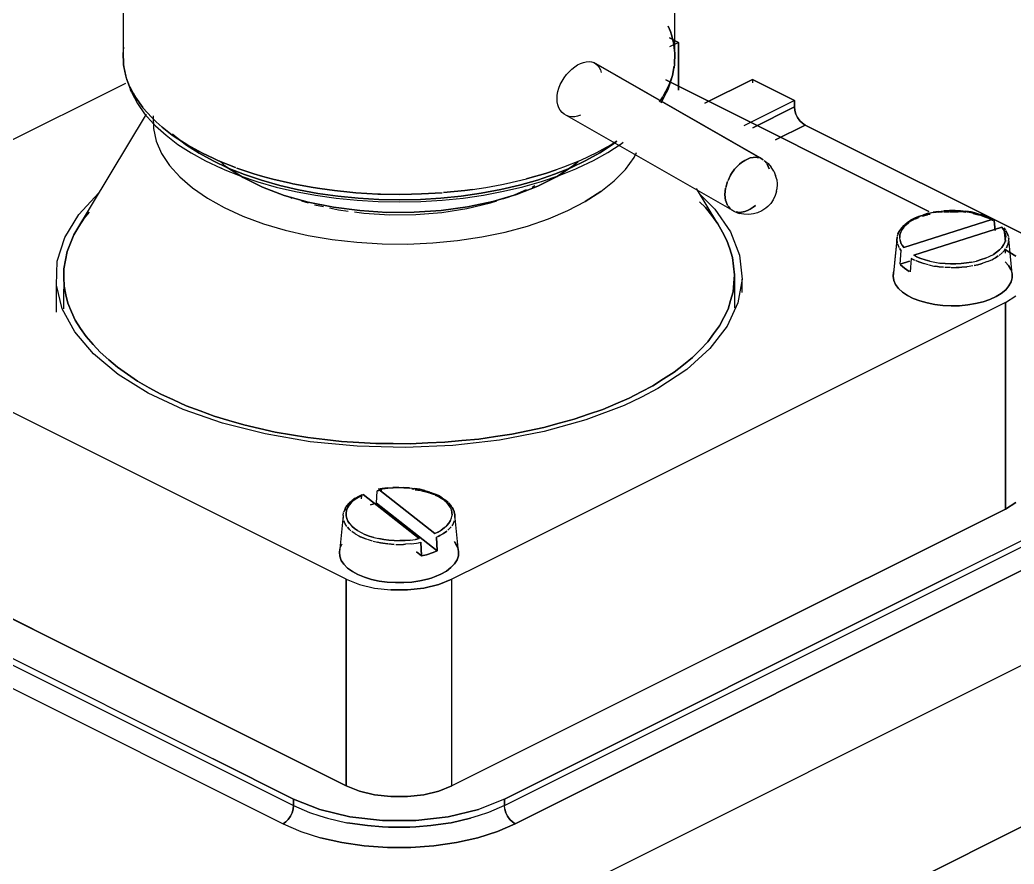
# Model space of a CAD drawing. Header units: millimetres. Extents: x 8 to 862, y 8 to 289.
# Drawn here: x 340.82 to 385.26, y 202.55 to 240.29 of the extents above; entities that cross this region are included whole.
import ezdxf

# ---------------------------------------------------------------- set-up
doc = ezdxf.new("R2010")
doc.units = ezdxf.units.MM
doc.layers.add('OUTLINE', color=7, linetype='Continuous')

msp = doc.modelspace()

# ---------------------------------------------------------------- linework, layer by layer
at = {"layer": 'OUTLINE'}
for p, q in [((345.44, 246.599), (345.438, 238.761)), ((370.099, 238.788), (370.101, 246.626)), ((369.902, 239.763), (369.794, 240.003)), ((369.794, 240.003), (369.902, 239.763)), ((369.942, 239.615), (369.902, 239.763)), ((369.902, 239.763), (369.942, 239.615)), ((370.04, 239.277), (369.942, 239.615)), ((369.942, 239.615), (370.04, 239.277)), ((369.858, 239.483), (370.261, 239.281)), ((370.261, 239.281), (369.858, 239.483)), ((370.261, 239.281), (369.863, 239.082)), ((370.082, 238.928), (370.04, 239.277)), ((370.04, 239.277), (370.082, 238.928)), ((370.261, 237.146), (370.261, 239.281)), ((370.261, 239.281), (370.261, 237.146)), ((345.438, 238.761), (345.474, 239.066)), ((345.455, 238.376), (345.438, 238.761)), ((345.438, 238.761), (345.455, 238.376)), ((370.099, 238.788), (370.082, 238.928)), ((370.082, 238.928), (370.099, 238.788)), ((370.082, 238.299), (370.099, 238.788)), ((370.099, 238.788), (370.082, 238.299)), ((345.46, 238.272), (345.455, 238.376)), ((345.455, 238.376), (345.46, 238.272)), ((345.56, 237.782), (345.46, 238.272)), ((345.46, 238.272), (345.482, 238.121)), ((365.621, 238.187), (365.752, 238.272)), ((365.752, 238.272), (365.884, 238.337)), ((365.884, 238.337), (366.014, 238.386)), ((366.014, 238.386), (366.14, 238.413)), ((366.14, 238.413), (366.26, 238.422)), ((366.26, 238.422), (366.373, 238.41)), ((366.373, 238.41), (366.478, 238.376)), ((366.478, 238.376), (366.571, 238.324)), ((373.91, 234.115), (366.478, 238.376)), ((374.046, 234.036), (366.478, 238.376)), ((366.571, 238.324), (366.65, 238.251)), ((374.046, 234.036), (366.571, 238.324)), ((366.65, 238.251), (366.718, 238.16)), ((369.988, 237.809), (370.071, 238.236)), ((370.071, 238.236), (369.988, 237.809)), ((370.082, 238.299), (370.061, 238.148)), ((345.482, 238.121), (345.582, 237.635)), ((345.593, 237.688), (345.56, 237.782)), ((365.15, 237.703), (365.255, 237.843)), ((365.255, 237.843), (365.369, 237.971)), ((365.369, 237.971), (365.492, 238.086)), ((365.492, 238.086), (365.621, 238.187)), ((366.718, 238.16), (366.77, 238.054)), ((366.77, 238.054), (366.809, 237.931)), ((369.895, 237.551), (369.988, 237.809)), ((369.988, 237.809), (369.895, 237.551)), ((369.964, 237.662), (370.061, 238.148)), ((333.935, 231.652), (345.563, 237.465)), ((345.582, 237.635), (345.759, 237.155)), ((345.737, 237.301), (345.593, 237.688)), ((364.915, 237.242), (364.978, 237.401)), ((364.978, 237.401), (365.057, 237.554)), ((365.057, 237.554), (365.15, 237.703)), ((369.58, 236.878), (369.816, 237.327)), ((369.816, 237.327), (369.58, 236.878)), ((381.456, 231.726), (369.691, 237.608)), ((369.691, 237.608), (381.456, 231.726)), ((369.792, 237.18), (369.964, 237.662)), ((369.816, 237.327), (369.895, 237.551)), ((369.895, 237.551), (369.816, 237.327)), ((371.432, 236.566), (373.562, 237.63)), ((373.562, 237.63), (371.432, 236.566)), ((375.447, 236.687), (373.562, 237.63)), ((373.562, 237.63), (373.562, 237.479)), ((373.562, 237.63), (375.447, 236.687)), ((345.737, 237.301), (345.89, 237.013)), ((345.89, 237.013), (345.737, 237.301)), ((345.823, 237.021), (345.759, 237.155)), ((345.823, 237.021), (346.074, 236.552)), ((345.89, 237.013), (345.988, 236.827)), ((345.988, 236.827), (345.89, 237.013)), ((364.833, 236.771), (364.841, 236.927)), ((364.841, 236.927), (364.87, 237.084)), ((364.87, 237.084), (364.915, 237.242)), ((369.482, 236.577), (369.728, 237.048)), ((369.728, 237.048), (369.792, 237.18)), ((345.988, 236.827), (346.316, 236.365)), ((346.316, 236.365), (345.988, 236.827)), ((346.074, 236.552), (346.398, 236.093)), ((364.841, 236.625), (364.833, 236.771)), ((364.87, 236.486), (364.841, 236.625)), ((364.915, 236.36), (364.87, 236.486)), ((369.406, 236.621), (369.566, 236.852)), ((369.566, 236.852), (369.406, 236.621)), ((375.447, 236.687), (373.186, 235.556)), ((375.447, 236.687), (375.447, 236.399)), ((375.447, 236.399), (375.447, 236.687)), ((343.233, 230.686), (346.476, 236.071)), ((346.322, 236.356), (346.716, 235.918)), ((346.716, 235.918), (346.322, 236.356)), ((346.398, 236.093), (346.797, 235.648)), ((346.78, 236.002), (346.79, 235.437)), ((364.978, 236.247), (364.915, 236.36)), ((365.057, 236.149), (364.978, 236.247)), ((365.15, 236.069), (365.057, 236.149)), ((365.255, 236.01), (365.15, 236.069)), ((365.369, 235.972), (365.255, 236.01)), ((372.769, 231.716), (365.255, 236.01)), ((365.492, 235.953), (365.369, 235.972)), ((365.751, 235.982), (365.621, 235.956)), ((365.884, 236.029), (365.751, 235.982)), ((375.447, 236.399), (373.584, 235.467)), ((373.584, 235.467), (375.447, 236.399)), ((375.447, 236.399), (375.464, 236.242)), ((375.464, 236.242), (375.447, 236.399)), ((375.464, 236.242), (375.511, 236.08)), ((375.511, 236.08), (375.464, 236.242)), ((375.511, 236.08), (375.585, 235.923)), ((375.585, 235.923), (375.511, 236.08)), ((346.716, 235.918), (346.916, 235.732)), ((346.916, 235.732), (346.716, 235.918)), ((346.891, 235.551), (346.797, 235.648)), ((346.891, 235.551), (347.354, 235.128)), ((346.916, 235.732), (347.185, 235.487)), ((347.185, 235.487), (346.916, 235.732)), ((365.621, 235.956), (365.492, 235.953)), ((375.92, 235.587), (374.588, 234.92)), ((374.588, 234.92), (375.92, 235.587)), ((375.585, 235.923), (375.683, 235.781)), ((375.683, 235.781), (375.585, 235.923)), ((375.683, 235.781), (375.796, 235.666)), ((375.796, 235.666), (375.683, 235.781)), ((375.796, 235.666), (375.92, 235.587)), ((375.92, 235.587), (375.796, 235.666)), ((375.92, 235.587), (391.067, 228.013)), ((391.067, 228.013), (375.92, 235.587)), ((346.79, 235.437), (346.915, 234.873)), ((347.185, 235.487), (347.635, 235.141)), ((347.635, 235.141), (347.185, 235.487)), ((347.354, 235.128), (347.882, 234.725)), ((347.635, 235.141), (347.721, 235.076)), ((347.721, 235.076), (347.635, 235.141)), ((347.757, 235.081), (347.647, 235.182)), ((347.647, 235.182), (347.757, 235.081)), ((348.265, 234.692), (347.757, 235.081)), ((347.757, 235.081), (348.265, 234.692)), ((346.915, 234.873), (347.156, 234.32)), ((347.721, 235.076), (348.322, 234.687)), ((348.322, 234.687), (347.721, 235.076)), ((347.882, 234.725), (348.471, 234.343)), ((348.832, 234.325), (348.265, 234.692)), ((348.265, 234.692), (348.832, 234.325)), ((348.322, 234.687), (348.488, 234.598)), ((348.488, 234.598), (348.322, 234.687)), ((367.305, 234.713), (366.74, 234.345)), ((366.74, 234.345), (367.305, 234.713)), ((366.866, 234.495), (367.253, 234.709)), ((367.253, 234.709), (366.866, 234.495)), ((367.102, 234.363), (367.69, 234.746)), ((367.253, 234.709), (367.497, 234.87)), ((367.497, 234.87), (367.253, 234.709)), ((367.506, 234.868), (367.305, 234.713)), ((367.305, 234.713), (367.506, 234.868)), ((367.69, 234.746), (367.794, 234.827)), ((347.156, 234.32), (347.51, 233.783)), ((348.471, 234.343), (349.12, 233.985)), ((348.488, 234.598), (348.982, 234.326)), ((348.982, 234.326), (348.488, 234.598)), ((349.456, 233.982), (348.832, 234.325)), ((348.832, 234.325), (349.456, 233.982)), ((348.982, 234.326), (349.454, 234.104)), ((349.454, 234.104), (348.982, 234.326)), ((366.596, 234.345), (365.884, 234.007)), ((366.74, 234.345), (366.119, 234.001)), ((366.119, 234.001), (366.74, 234.345)), ((366.456, 234.004), (367.102, 234.363)), ((366.866, 234.495), (366.596, 234.345)), ((368.277, 234.137), (368.388, 234.357)), ((347.51, 233.783), (347.971, 233.265)), ((349.12, 233.985), (349.824, 233.656)), ((349.454, 234.104), (349.697, 233.99)), ((349.697, 233.99), (349.454, 234.104)), ((350.133, 233.665), (349.456, 233.982)), ((349.456, 233.982), (350.133, 233.665)), ((349.697, 233.99), (350.464, 233.683)), ((350.464, 233.683), (349.697, 233.99)), ((350.047, 233.722), (349.738, 233.985)), ((349.738, 233.985), (350.047, 233.722)), ((365.568, 233.778), (364.831, 233.292)), ((364.831, 233.292), (365.568, 233.778)), ((365.884, 234.007), (365.12, 233.7)), ((366.119, 234.001), (365.445, 233.682)), ((365.445, 233.682), (366.119, 234.001)), ((365.769, 233.955), (365.568, 233.778)), ((365.568, 233.778), (365.769, 233.955)), ((365.756, 233.673), (366.456, 234.004)), ((367.885, 233.606), (368.277, 234.137)), ((372.84, 233.692), (372.983, 233.84)), ((372.983, 233.84), (372.84, 233.692)), ((372.983, 233.84), (373.081, 233.909)), ((373.081, 233.909), (372.983, 233.84)), ((373.081, 233.909), (373.218, 234.009)), ((373.218, 234.009), (373.081, 233.909)), ((373.218, 234.009), (373.339, 234.061)), ((373.339, 234.061), (373.218, 234.009)), ((373.339, 234.061), (373.461, 234.115)), ((373.461, 234.115), (373.339, 234.061)), ((373.461, 234.115), (373.598, 234.136)), ((373.598, 234.136), (373.461, 234.115)), ((373.598, 234.136), (373.695, 234.151)), ((373.695, 234.151), (373.598, 234.136)), ((373.695, 234.151), (373.839, 234.127)), ((373.839, 234.127), (373.695, 234.151)), ((373.91, 234.115), (374.046, 234.036)), ((374.046, 234.036), (373.91, 234.115)), ((374.092, 234.009), (374.207, 233.869)), ((374.207, 233.869), (374.092, 234.009)), ((374.092, 234.009), (374.267, 233.871)), ((374.229, 233.84), (374.308, 233.636)), ((374.308, 233.636), (374.229, 233.84)), ((374.267, 233.871), (374.402, 233.705)), ((349.915, 233.616), (349.824, 233.656)), ((349.915, 233.616), (350.661, 233.319)), ((350.798, 233.24), (350.047, 233.722)), ((350.047, 233.722), (350.798, 233.24)), ((350.858, 233.375), (350.133, 233.665)), ((350.133, 233.665), (350.858, 233.375)), ((350.521, 233.665), (351.275, 233.41)), ((351.275, 233.41), (350.521, 233.665)), ((350.661, 233.319), (351.451, 233.051)), ((351.626, 233.116), (350.858, 233.375)), ((350.858, 233.375), (351.626, 233.116)), ((351.275, 233.41), (351.687, 233.294)), ((351.687, 233.294), (351.275, 233.41)), ((363.611, 233.224), (364.31, 233.423)), ((364.31, 233.423), (363.611, 233.224)), ((364.723, 233.39), (363.957, 233.13)), ((363.957, 233.13), (364.723, 233.39)), ((364.134, 233.066), (364.922, 233.334)), ((364.31, 233.423), (364.787, 233.587)), ((364.787, 233.587), (364.31, 233.423)), ((365.445, 233.682), (364.723, 233.39)), ((364.723, 233.39), (365.445, 233.682)), ((365.12, 233.7), (364.787, 233.587)), ((364.922, 233.334), (365.665, 233.633)), ((365.665, 233.633), (365.756, 233.673)), ((367.388, 233.096), (367.885, 233.606)), ((372.474, 233.111), (372.588, 233.353)), ((372.588, 233.353), (372.474, 233.111)), ((372.588, 233.353), (372.634, 233.418)), ((372.634, 233.418), (372.588, 233.353)), ((372.634, 233.418), (372.769, 233.618)), ((372.769, 233.618), (372.634, 233.418)), ((372.769, 233.618), (372.84, 233.692)), ((372.84, 233.692), (372.769, 233.618)), ((374.521, 233.531), (374.402, 233.705)), ((374.521, 233.531), (374.598, 233.331)), ((374.649, 233.152), (374.598, 233.331)), ((347.971, 233.265), (348.538, 232.775)), ((351.667, 232.813), (350.798, 233.24)), ((350.798, 233.24), (351.667, 232.813)), ((351.451, 233.051), (352.281, 232.816)), ((352.435, 232.887), (351.626, 233.116)), ((351.626, 233.116), (352.435, 232.887)), ((351.687, 233.294), (352.129, 233.169)), ((352.129, 233.169), (351.687, 233.294)), ((352.129, 233.169), (352.924, 232.983)), ((352.924, 232.983), (352.129, 233.169)), ((353.275, 232.691), (352.435, 232.887)), ((352.435, 232.887), (353.275, 232.691)), ((352.924, 232.983), (353.018, 232.961)), ((353.018, 232.961), (352.924, 232.983)), ((353.018, 232.961), (353.938, 232.791)), ((353.938, 232.791), (353.018, 232.961)), ((361.653, 232.799), (362.359, 232.932)), ((363.15, 232.899), (362.312, 232.701)), ((362.312, 232.701), (363.15, 232.899)), ((362.359, 232.932), (362.571, 232.971)), ((362.571, 232.971), (363.459, 233.18)), ((363.957, 233.13), (363.15, 232.899)), ((363.15, 232.899), (363.957, 233.13)), ((363.305, 232.828), (364.134, 233.066)), ((363.459, 233.18), (363.611, 233.224)), ((363.611, 233.224), (363.459, 233.18)), ((363.714, 232.811), (363.84, 232.885)), ((364.831, 233.292), (363.974, 232.856)), ((363.974, 232.856), (364.831, 233.292)), ((366.788, 232.617), (367.388, 233.096)), ((372.372, 232.791), (372.45, 233.064)), ((372.45, 233.064), (372.372, 232.791)), ((374.649, 233.152), (374.672, 232.946)), ((374.672, 232.946), (374.649, 232.72)), ((343.455, 231.584), (344.358, 232.554)), ((348.538, 232.775), (349.201, 232.316)), ((352.64, 232.443), (351.667, 232.813)), ((351.667, 232.813), (352.64, 232.443)), ((352.281, 232.816), (353.147, 232.615)), ((353.704, 232.143), (352.64, 232.443)), ((352.64, 232.443), (353.704, 232.143)), ((353.147, 232.615), (354.041, 232.45)), ((354.144, 232.531), (353.275, 232.691)), ((353.275, 232.691), (354.144, 232.531)), ((353.938, 232.791), (354.223, 232.75)), ((354.223, 232.75), (353.938, 232.791)), ((354.041, 232.45), (354.959, 232.318)), ((355.037, 232.404), (354.144, 232.531)), ((354.144, 232.531), (355.037, 232.404)), ((354.223, 232.75), (354.881, 232.657)), ((354.881, 232.657), (354.223, 232.75)), ((354.881, 232.657), (355.568, 232.588)), ((355.568, 232.588), (354.881, 232.657)), ((355.568, 232.588), (355.843, 232.561)), ((355.843, 232.561), (355.568, 232.588)), ((355.843, 232.561), (356.817, 232.504)), ((356.817, 232.504), (355.843, 232.561)), ((356.817, 232.504), (356.94, 232.502)), ((356.94, 232.502), (356.817, 232.504)), ((356.94, 232.502), (357.797, 232.485)), ((357.797, 232.485), (356.94, 232.502)), ((357.797, 232.485), (358.322, 232.497)), ((358.322, 232.497), (357.797, 232.485)), ((358.322, 232.497), (358.776, 232.505)), ((358.776, 232.505), (358.322, 232.497)), ((358.776, 232.505), (359.698, 232.563)), ((359.698, 232.563), (358.776, 232.505)), ((359.75, 232.566), (360.712, 232.664)), ((360.712, 232.664), (359.75, 232.566)), ((361.444, 232.538), (360.551, 232.409)), ((360.551, 232.409), (361.444, 232.538)), ((360.631, 232.325), (361.549, 232.457)), ((360.712, 232.664), (361.048, 232.711)), ((361.048, 232.711), (360.712, 232.664)), ((361.048, 232.711), (361.653, 232.799)), ((362.312, 232.701), (361.444, 232.538)), ((361.444, 232.538), (362.312, 232.701)), ((361.549, 232.457), (362.441, 232.625)), ((363.012, 232.482), (361.959, 232.173)), ((361.959, 232.173), (363.012, 232.482)), ((362.441, 232.625), (363.305, 232.828)), ((362.96, 232.48), (363.462, 232.701)), ((363.974, 232.856), (363.012, 232.482)), ((363.012, 232.482), (363.974, 232.856)), ((366.788, 232.617), (366.093, 232.17)), ((366.093, 232.17), (366.788, 232.617)), ((372.021, 231.177), (371.071, 232.754)), ((371.237, 232.468), (371.885, 231.832)), ((372.335, 232.477), (372.364, 232.765)), ((372.364, 232.765), (372.335, 232.477)), ((372.364, 232.214), (372.335, 232.477)), ((372.335, 232.477), (372.364, 232.214)), ((374.58, 232.431), (374.494, 232.251)), ((374.634, 232.617), (374.58, 232.431)), ((374.634, 232.617), (374.649, 232.72)), ((349.201, 232.316), (349.956, 231.895)), ((352.853, 232.377), (352.983, 232.325)), ((353.413, 232.197), (353.7, 232.112)), ((354.834, 231.913), (353.704, 232.143)), ((353.704, 232.143), (354.834, 231.913)), ((353.987, 232.026), (354.39, 231.94)), ((354.959, 232.318), (355.896, 232.225)), ((355.948, 232.313), (355.037, 232.404)), ((355.037, 232.404), (355.948, 232.313)), ((355.896, 232.225), (356.842, 232.17)), ((356.868, 232.259), (355.948, 232.313)), ((355.948, 232.313), (356.868, 232.259)), ((356.842, 232.17), (357.796, 232.153)), ((357.796, 232.242), (356.868, 232.259)), ((356.868, 232.259), (357.796, 232.242)), ((358.722, 232.261), (357.796, 232.242)), ((357.796, 232.242), (358.722, 232.261)), ((357.796, 232.153), (358.749, 232.171)), ((359.644, 232.316), (358.722, 232.261)), ((358.722, 232.261), (359.644, 232.316)), ((358.749, 232.171), (359.696, 232.23)), ((360.551, 232.409), (359.644, 232.316)), ((359.644, 232.316), (360.551, 232.409)), ((359.696, 232.23), (360.631, 232.325)), ((360.796, 231.857), (361.854, 232.106)), ((361.959, 232.173), (360.833, 231.935)), ((360.833, 231.935), (361.959, 232.173)), ((361.854, 232.106), (362.134, 232.198)), ((362.413, 232.289), (362.693, 232.381)), ((365.309, 231.76), (366.093, 232.17)), ((371.201, 232.156), (371.465, 231.898)), ((371.465, 231.898), (371.201, 232.156)), ((372.45, 231.991), (372.372, 232.195)), ((372.372, 232.195), (372.45, 231.991)), ((373.695, 231.991), (373.598, 231.922)), ((373.598, 231.922), (373.695, 231.991)), ((374.381, 232.085), (374.247, 231.947)), ((374.494, 232.251), (374.381, 232.085)), ((342.829, 230.561), (343.455, 231.584)), ((343.69, 231.424), (343.918, 231.69)), ((343.918, 231.69), (343.69, 231.424)), ((349.956, 231.895), (350.794, 231.513)), ((354.66, 231.884), (355.064, 231.798)), ((356.015, 231.76), (354.834, 231.913)), ((354.834, 231.913), (356.015, 231.76)), ((355.064, 231.798), (355.489, 231.743)), ((355.771, 231.706), (356.194, 231.65)), ((357.227, 231.684), (356.015, 231.76)), ((356.015, 231.76), (357.227, 231.684)), ((356.194, 231.65), (357.355, 231.581)), ((358.447, 231.689), (357.227, 231.684)), ((357.227, 231.684), (358.447, 231.689)), ((357.355, 231.581), (358.525, 231.593)), ((359.657, 231.773), (358.447, 231.689)), ((358.447, 231.689), (359.657, 231.773)), ((358.525, 231.593), (359.679, 231.685)), ((360.833, 231.935), (359.657, 231.773)), ((359.657, 231.773), (360.833, 231.935)), ((359.679, 231.685), (360.796, 231.857)), ((364.445, 231.393), (365.309, 231.76)), ((371.465, 231.898), (371.743, 231.537)), ((371.743, 231.537), (371.465, 231.898)), ((371.743, 231.537), (372.021, 231.177)), ((372.021, 231.177), (371.743, 231.537)), ((371.885, 231.832), (372.58, 230.821)), ((372.588, 231.822), (372.474, 231.962)), ((372.474, 231.962), (372.588, 231.822)), ((372.769, 231.716), (372.634, 231.795)), ((372.634, 231.795), (372.769, 231.716)), ((372.769, 231.716), (372.978, 231.635)), ((372.983, 231.68), (372.84, 231.704)), ((372.84, 231.704), (372.983, 231.68)), ((373.187, 231.599), (372.978, 231.635)), ((373.081, 231.695), (372.983, 231.68)), ((372.983, 231.68), (373.081, 231.695)), ((373.218, 231.716), (373.081, 231.695)), ((373.081, 231.695), (373.218, 231.716)), ((373.4, 231.584), (373.187, 231.599)), ((373.339, 231.77), (373.218, 231.716)), ((373.218, 231.716), (373.339, 231.77)), ((373.461, 231.822), (373.339, 231.77)), ((373.339, 231.77), (373.461, 231.822)), ((373.611, 231.618), (373.4, 231.584)), ((373.598, 231.922), (373.461, 231.822)), ((373.461, 231.822), (373.598, 231.922)), ((373.792, 231.665), (373.611, 231.618)), ((373.981, 231.748), (373.792, 231.665)), ((374.165, 231.879), (373.981, 231.748)), ((374.247, 231.947), (374.165, 231.879)), ((381.009, 231.51), (381.21, 231.581)), ((381.245, 231.569), (381.048, 231.498)), ((381.173, 231.518), (381.394, 231.581)), ((381.394, 231.581), (381.173, 231.518)), ((381.424, 231.641), (381.21, 231.581)), ((381.453, 231.628), (381.245, 231.569)), ((381.245, 231.569), (381.453, 231.628)), ((381.514, 231.608), (381.401, 231.582)), ((381.401, 231.582), (381.514, 231.608)), ((381.424, 231.641), (381.65, 231.692)), ((381.674, 231.675), (381.453, 231.628)), ((381.885, 231.729), (381.65, 231.692)), ((381.902, 231.712), (381.674, 231.675)), ((381.674, 231.675), (381.902, 231.712)), ((382.062, 231.692), (381.868, 231.672)), ((381.885, 231.729), (382.126, 231.756)), ((382.136, 231.738), (381.902, 231.712)), ((382.116, 231.699), (382.367, 231.712)), ((382.367, 231.712), (382.116, 231.699)), ((382.371, 231.77), (382.126, 231.756)), ((382.376, 231.751), (382.136, 231.738)), ((382.136, 231.738), (382.376, 231.751)), ((382.619, 231.771), (382.371, 231.77)), ((382.616, 231.753), (382.376, 231.751)), ((382.376, 231.751), (382.616, 231.753)), ((382.621, 231.714), (382.408, 231.712)), ((382.408, 231.712), (382.621, 231.714)), ((382.855, 231.743), (382.616, 231.753)), ((382.619, 231.771), (382.864, 231.76)), ((382.757, 231.707), (382.621, 231.714)), ((382.621, 231.714), (382.757, 231.707)), ((382.874, 231.702), (382.757, 231.707)), ((383.091, 231.719), (382.855, 231.743)), ((382.864, 231.76), (383.107, 231.736)), ((383.102, 231.68), (382.874, 231.702)), ((383.321, 231.684), (383.091, 231.719)), ((383.091, 231.719), (383.321, 231.684)), ((383.343, 231.701), (383.107, 231.736)), ((383.542, 231.638), (383.321, 231.684)), ((383.321, 231.684), (383.542, 231.638)), ((383.569, 231.652), (383.343, 231.701)), ((383.599, 231.593), (383.434, 231.626)), ((383.434, 231.626), (383.599, 231.593)), ((383.753, 231.581), (383.542, 231.638)), ((383.569, 231.652), (383.787, 231.594)), ((383.748, 231.552), (383.599, 231.593)), ((383.599, 231.593), (383.748, 231.552)), ((383.822, 231.532), (383.748, 231.552)), ((383.952, 231.513), (383.753, 231.581)), ((383.753, 231.581), (383.952, 231.513)), ((383.991, 231.523), (383.787, 231.594)), ((383.822, 231.532), (384.033, 231.459)), ((384.033, 231.459), (383.822, 231.532)), ((343.462, 231.056), (343.69, 231.424)), ((343.69, 231.424), (343.462, 231.056)), ((350.794, 231.513), (351.706, 231.177)), ((351.706, 231.177), (352.681, 230.889)), ((363.511, 231.074), (364.445, 231.393)), ((372.021, 231.177), (372.224, 230.804)), ((372.224, 230.804), (372.021, 231.177)), ((380.336, 231.107), (380.228, 230.993)), ((380.386, 231.117), (380.317, 231.059)), ((380.317, 231.059), (380.386, 231.117)), ((380.327, 230.118), (384.261, 231.371)), ((384.261, 231.371), (380.327, 230.118)), ((380.331, 231.024), (380.434, 231.134)), ((380.356, 231.123), (380.484, 231.23)), ((380.434, 231.134), (380.558, 231.235)), ((380.558, 231.235), (380.434, 231.134)), ((380.587, 231.258), (380.449, 231.167)), ((380.484, 231.23), (380.636, 231.329)), ((380.704, 231.331), (380.558, 231.235)), ((380.602, 231.269), (380.776, 231.361)), ((380.805, 231.42), (380.636, 231.329)), ((380.867, 231.419), (380.704, 231.331)), ((380.704, 231.331), (380.867, 231.419)), ((380.992, 231.503), (380.805, 231.42)), ((380.967, 231.446), (380.828, 231.385)), ((380.828, 231.385), (380.967, 231.446)), ((381.048, 231.498), (380.867, 231.419)), ((380.867, 231.419), (381.048, 231.498)), ((384.136, 231.436), (383.952, 231.513)), ((384.006, 231.518), (384.197, 231.437)), ((384.227, 231.378), (384.04, 231.456)), ((384.04, 231.456), (384.227, 231.378)), ((384.261, 231.371), (384.136, 231.436)), ((384.136, 231.436), (384.261, 231.371)), ((384.332, 231.37), (384.197, 231.437)), ((384.301, 231.341), (384.227, 231.378)), ((384.227, 231.378), (384.301, 231.341)), ((384.301, 231.341), (384.376, 231.302)), ((384.376, 231.302), (384.413, 230.874)), ((384.413, 230.874), (384.376, 231.302)), ((343.081, 230.308), (343.233, 230.686)), ((343.233, 230.686), (343.081, 230.308)), ((343.233, 230.686), (343.462, 231.056)), ((343.462, 231.056), (343.233, 230.686)), ((352.681, 230.889), (353.71, 230.653)), ((353.71, 230.653), (354.784, 230.472)), ((361.471, 230.585), (362.516, 230.803)), ((362.516, 230.803), (363.511, 231.074)), ((372.224, 230.804), (372.426, 230.433)), ((372.426, 230.433), (372.224, 230.804)), ((372.58, 230.821), (372.988, 229.772)), ((380.069, 230.729), (380.034, 230.604)), ((380.062, 230.702), (380.04, 230.626)), ((380.11, 230.798), (380.062, 230.702)), ((380.069, 230.729), (380.13, 230.852)), ((380.123, 230.825), (380.207, 230.945)), ((380.207, 230.945), (380.123, 230.825)), ((380.228, 230.993), (380.143, 230.875)), ((380.148, 230.556), (380.159, 230.676)), ((380.159, 230.676), (380.148, 230.556)), ((380.192, 230.794), (380.159, 230.676)), ((380.159, 230.676), (380.192, 230.794)), ((380.25, 230.911), (380.192, 230.794)), ((380.317, 231.059), (380.224, 230.961)), ((380.224, 230.961), (380.317, 231.059)), ((380.331, 231.024), (380.25, 230.911)), ((380.25, 230.911), (380.331, 231.024)), ((384.71, 231.02), (380.776, 229.767)), ((380.776, 229.767), (384.71, 231.02)), ((384.77, 230.938), (384.71, 231.02)), ((384.71, 231.02), (384.77, 230.938)), ((384.835, 230.821), (384.77, 230.938)), ((384.806, 230.997), (384.877, 230.902)), ((384.873, 230.381), (384.823, 230.951)), ((384.823, 230.951), (384.873, 230.381)), ((384.873, 230.703), (384.835, 230.821)), ((384.835, 230.821), (384.873, 230.703)), ((384.889, 230.583), (384.873, 230.703)), ((384.873, 230.703), (384.889, 230.583)), ((384.89, 230.879), (384.956, 230.757)), ((384.961, 230.735), (384.897, 230.852)), ((384.998, 230.632), (384.956, 230.757)), ((384.963, 230.73), (385.005, 230.605)), ((342.495, 229.505), (342.829, 230.561)), ((342.929, 229.929), (343.081, 230.308)), ((343.081, 230.308), (342.929, 229.929)), ((354.784, 230.472), (355.889, 230.347)), ((355.889, 230.347), (357.013, 230.278)), ((357.013, 230.278), (358.145, 230.268)), ((358.145, 230.268), (359.272, 230.317)), ((359.272, 230.317), (360.386, 230.423)), ((360.386, 230.423), (361.471, 230.585)), ((372.426, 230.433), (372.551, 230.052)), ((372.551, 230.052), (372.426, 230.433)), ((380.017, 230.452), (379.851, 228.825)), ((380.027, 230.577), (379.916, 229.438)), ((380.017, 230.452), (379.917, 229.443)), ((380.027, 230.577), (380.017, 230.452)), ((380.017, 230.452), (380.027, 230.577)), ((380.032, 230.324), (380.017, 230.45)), ((380.017, 230.45), (380.032, 230.324)), ((380.047, 230.278), (380.074, 230.197)), ((380.074, 230.197), (380.047, 230.278)), ((380.074, 230.197), (380.121, 230.108)), ((380.121, 230.108), (380.074, 230.197)), ((380.164, 230.435), (380.148, 230.556)), ((380.202, 230.317), (380.164, 230.435)), ((380.164, 230.435), (380.202, 230.317)), ((380.267, 230.202), (380.202, 230.317)), ((380.267, 230.202), (380.327, 230.118)), ((380.327, 230.118), (380.267, 230.202)), ((384.706, 230.114), (384.787, 230.227)), ((384.787, 230.227), (384.706, 230.114)), ((384.787, 230.227), (384.845, 230.344)), ((384.845, 230.344), (384.787, 230.227)), ((384.845, 230.344), (384.878, 230.462)), ((384.878, 230.462), (384.845, 230.344)), ((384.878, 230.462), (384.889, 230.583)), ((384.97, 230.216), (384.914, 230.102)), ((384.914, 230.102), (384.97, 230.216)), ((384.975, 230.226), (385.01, 230.351)), ((385.01, 230.351), (384.975, 230.226)), ((385.02, 230.479), (385.01, 230.563)), ((385.01, 230.563), (385.02, 230.479)), ((385.013, 230.388), (385.02, 230.479)), ((385.177, 228.943), (385.02, 230.479)), ((342.856, 229.546), (342.929, 229.929)), ((342.929, 229.929), (342.856, 229.546)), ((372.551, 230.052), (372.676, 229.67)), ((372.676, 229.67), (372.551, 230.052)), ((372.988, 229.772), (373.101, 228.704)), ((380.14, 230.075), (380.214, 229.976)), ((380.214, 229.976), (380.14, 230.075)), ((380.164, 229.372), (380.214, 229.976)), ((380.901, 229.703), (380.776, 229.767)), ((384.17, 229.719), (384.333, 229.807)), ((384.333, 229.807), (384.479, 229.903)), ((384.479, 229.903), (384.333, 229.807)), ((384.479, 229.903), (384.603, 230.006)), ((384.603, 230.006), (384.479, 229.903)), ((384.72, 229.868), (384.588, 229.76)), ((384.603, 230.006), (384.706, 230.114)), ((384.737, 229.886), (384.83, 229.983)), ((384.83, 229.983), (384.875, 230.047)), ((384.875, 230.047), (384.83, 229.983)), ((385.341, 229.724), (384.875, 230.016)), ((384.875, 229.865), (384.875, 230.016)), ((384.875, 230.016), (385.341, 229.724)), ((342.458, 228.435), (342.495, 229.505)), ((342.784, 229.161), (342.856, 229.546)), ((342.856, 229.546), (342.784, 229.161)), ((372.676, 229.67), (372.723, 229.286)), ((372.723, 229.286), (372.676, 229.67)), ((380.164, 229.372), (380.589, 229.508)), ((380.589, 229.508), (380.164, 229.372)), ((380.187, 229.345), (380.359, 229.188)), ((380.359, 229.188), (380.187, 229.345)), ((380.661, 229.625), (380.611, 229.021)), ((380.81, 229.549), (380.661, 229.625)), ((380.661, 229.625), (380.81, 229.549)), ((381.004, 229.468), (380.862, 229.527)), ((380.862, 229.527), (381.004, 229.468)), ((381.085, 229.627), (380.901, 229.703)), ((380.901, 229.703), (381.085, 229.627)), ((381.141, 229.421), (381.004, 229.468)), ((381.004, 229.468), (381.141, 229.421)), ((381.085, 229.627), (381.284, 229.557)), ((381.284, 229.557), (381.085, 229.627)), ((381.215, 229.395), (381.141, 229.421)), ((381.141, 229.421), (381.215, 229.395)), ((381.438, 229.335), (381.215, 229.395)), ((381.284, 229.557), (381.495, 229.5)), ((381.495, 229.5), (381.284, 229.557)), ((381.443, 229.335), (381.671, 229.286)), ((381.495, 229.5), (381.716, 229.454)), ((381.716, 229.454), (381.946, 229.419)), ((381.946, 229.419), (382.182, 229.397)), ((382.182, 229.397), (381.946, 229.419)), ((382.182, 229.397), (382.421, 229.385)), ((382.421, 229.385), (382.182, 229.397)), ((382.661, 229.387), (382.421, 229.385)), ((382.421, 229.385), (382.661, 229.387)), ((382.661, 229.387), (382.901, 229.4)), ((382.901, 229.4), (382.661, 229.387)), ((382.901, 229.4), (383.135, 229.426)), ((383.135, 229.426), (382.901, 229.4)), ((383.135, 229.426), (383.363, 229.463)), ((383.363, 229.463), (383.135, 229.426)), ((383.363, 229.463), (383.584, 229.51)), ((383.643, 229.346), (383.476, 229.309)), ((383.476, 229.309), (383.643, 229.346)), ((383.584, 229.51), (383.792, 229.571)), ((383.792, 229.571), (383.584, 229.51)), ((383.788, 229.387), (383.643, 229.346)), ((383.643, 229.346), (383.788, 229.387)), ((383.864, 229.409), (383.788, 229.387)), ((383.788, 229.387), (383.864, 229.409)), ((383.792, 229.571), (383.989, 229.64)), ((383.989, 229.64), (383.792, 229.571)), ((384.07, 229.483), (383.864, 229.409)), ((383.989, 229.64), (384.17, 229.719)), ((384.077, 229.485), (384.261, 229.566)), ((384.261, 229.566), (384.332, 229.605)), ((384.435, 229.659), (384.332, 229.605)), ((384.332, 229.605), (384.435, 229.659)), ((384.554, 229.738), (384.435, 229.659)), ((384.435, 229.659), (384.554, 229.738)), ((385.015, 229.304), (384.862, 229.473)), ((384.862, 229.473), (385.015, 229.304)), ((385.121, 229.127), (385.015, 229.304)), ((385.015, 229.304), (385.121, 229.127)), ((342.784, 229.161), (342.777, 227.375)), ((342.791, 228.774), (342.784, 229.161)), ((342.784, 229.161), (342.791, 228.774)), ((372.723, 229.286), (372.769, 228.899)), ((372.769, 228.899), (372.723, 229.286)), ((372.769, 228.899), (372.735, 228.515)), ((372.735, 228.515), (372.769, 228.899)), ((372.769, 228.899), (372.764, 227.413)), ((379.851, 228.825), (379.875, 229.011)), ((379.889, 229.154), (379.875, 229.011)), ((379.889, 229.152), (379.875, 229.011)), ((380.359, 229.188), (380.572, 229.044)), ((380.572, 229.044), (380.359, 229.188)), ((381.671, 229.286), (381.768, 229.272)), ((381.914, 229.25), (381.768, 229.272)), ((381.768, 229.272), (381.914, 229.25)), ((382.108, 229.23), (381.914, 229.25)), ((381.914, 229.25), (382.108, 229.23)), ((382.416, 229.213), (382.163, 229.225)), ((382.454, 229.213), (382.67, 229.215)), ((382.67, 229.215), (382.803, 229.222)), ((382.803, 229.222), (382.67, 229.215)), ((382.921, 229.228), (382.803, 229.222)), ((382.803, 229.222), (382.921, 229.228)), ((383.145, 229.254), (382.921, 229.228)), ((382.921, 229.228), (383.145, 229.254)), ((383.41, 229.294), (383.169, 229.255)), ((385.121, 229.127), (385.177, 228.943)), ((385.181, 228.756), (385.177, 228.943)), ((385.177, 228.943), (385.181, 228.756)), ((342.718, 227.374), (342.458, 228.435)), ((342.458, 227.22), (342.458, 228.435)), ((342.797, 228.388), (342.791, 228.774)), ((342.791, 228.774), (342.797, 228.388)), ((372.735, 228.515), (372.703, 228.128)), ((372.703, 228.128), (372.735, 228.515)), ((373.101, 228.704), (372.914, 227.637)), ((373.101, 228.096), (373.101, 228.704)), ((379.851, 228.825), (379.882, 228.639)), ((379.882, 228.639), (379.851, 228.825)), ((379.963, 228.457), (379.882, 228.639)), ((379.882, 228.639), (379.963, 228.457)), ((379.963, 228.457), (380.093, 228.283)), ((380.093, 228.283), (379.963, 228.457)), ((385.132, 228.572), (385.032, 228.393)), ((385.032, 228.393), (385.132, 228.572)), ((385.132, 228.572), (385.181, 228.756)), ((385.181, 228.756), (385.132, 228.572)), ((342.882, 228.005), (342.797, 228.388)), ((342.797, 228.388), (342.882, 228.005)), ((342.968, 227.622), (342.882, 228.005)), ((342.882, 228.005), (342.968, 227.622)), ((372.703, 228.128), (372.59, 227.747)), ((372.59, 227.747), (372.703, 228.128)), ((380.093, 228.283), (380.27, 228.12)), ((380.27, 228.12), (380.093, 228.283)), ((380.27, 228.12), (380.491, 227.971)), ((380.491, 227.971), (380.27, 228.12)), ((380.491, 227.971), (380.753, 227.838)), ((380.753, 227.838), (380.491, 227.971)), ((384.689, 228.064), (384.453, 227.921)), ((384.453, 227.921), (384.689, 228.064)), ((384.885, 228.223), (384.689, 228.064)), ((384.689, 228.064), (384.885, 228.223)), ((384.885, 228.223), (385.032, 228.393)), ((385.032, 228.393), (384.885, 228.223)), ((343.133, 227.244), (342.968, 227.622)), ((342.968, 227.622), (343.133, 227.244)), ((384.875, 227.659), (361.481, 215.961)), ((372.914, 227.637), (372.433, 226.596)), ((372.59, 227.747), (372.477, 227.364)), ((372.477, 227.364), (372.59, 227.747)), ((381.048, 227.725), (380.753, 227.838)), ((380.753, 227.838), (381.048, 227.725)), ((381.048, 227.725), (381.372, 227.634)), ((381.372, 227.634), (381.048, 227.725)), ((381.372, 227.634), (381.718, 227.564)), ((381.718, 227.564), (381.372, 227.634)), ((382.079, 227.522), (381.718, 227.564)), ((381.718, 227.564), (382.079, 227.522)), ((383.188, 227.546), (382.821, 227.512)), ((382.821, 227.512), (383.188, 227.546)), ((383.54, 227.605), (383.188, 227.546)), ((383.188, 227.546), (383.54, 227.605)), ((383.873, 227.689), (383.54, 227.605)), ((383.54, 227.605), (383.873, 227.689)), ((383.873, 227.689), (384.18, 227.794)), ((384.18, 227.794), (383.873, 227.689)), ((384.18, 227.794), (384.453, 227.921)), ((384.453, 227.921), (384.18, 227.794)), ((384.875, 227.659), (385.341, 227.951)), ((384.875, 218.422), (384.875, 227.659)), ((384.875, 227.659), (384.875, 218.422)), ((343.271, 226.341), (342.718, 227.374)), ((343.297, 226.866), (343.133, 227.244)), ((343.133, 227.244), (343.297, 226.866)), ((372.477, 227.364), (372.288, 226.991)), ((372.288, 226.991), (372.477, 227.364)), ((382.45, 227.504), (382.079, 227.522)), ((382.079, 227.522), (382.45, 227.504)), ((382.45, 227.504), (382.821, 227.512)), ((382.821, 227.512), (382.45, 227.504)), ((355.413, 215.285), (332.019, 226.981)), ((343.538, 226.5), (343.297, 226.866)), ((343.297, 226.866), (343.538, 226.5)), ((372.288, 226.991), (372.097, 226.616)), ((372.097, 226.616), (372.288, 226.991)), ((344.108, 225.357), (343.271, 226.341)), ((343.779, 226.133), (343.538, 226.5)), ((343.538, 226.5), (343.779, 226.133)), ((371.831, 226.253), (371.564, 225.89)), ((371.564, 225.89), (371.831, 226.253)), ((372.433, 226.596), (371.667, 225.597)), ((372.097, 226.616), (371.831, 226.253)), ((371.831, 226.253), (372.097, 226.616)), ((344.093, 225.781), (343.779, 226.133)), ((343.779, 226.133), (344.093, 225.781)), ((344.409, 225.428), (344.093, 225.781)), ((344.093, 225.781), (344.409, 225.428)), ((371.564, 225.89), (371.225, 225.545)), ((371.225, 225.545), (371.564, 225.89)), ((345.209, 224.439), (344.108, 225.357)), ((344.795, 225.094), (344.409, 225.428)), ((344.409, 225.428), (344.795, 225.094)), ((371.667, 225.597), (370.629, 224.662)), ((371.225, 225.545), (370.886, 225.197)), ((370.886, 225.197), (371.225, 225.545)), ((345.18, 224.76), (344.795, 225.094)), ((344.795, 225.094), (345.18, 224.76)), ((370.476, 224.87), (370.067, 224.542)), ((370.067, 224.542), (370.476, 224.87)), ((370.886, 225.197), (370.476, 224.87)), ((370.476, 224.87), (370.886, 225.197)), ((345.634, 224.446), (345.18, 224.76)), ((345.18, 224.76), (345.634, 224.446)), ((346.555, 223.609), (345.209, 224.439)), ((346.086, 224.134), (345.634, 224.446)), ((345.634, 224.446), (346.086, 224.134)), ((370.629, 224.662), (369.342, 223.808)), ((370.067, 224.542), (369.593, 224.238)), ((369.593, 224.238), (370.067, 224.542)), ((346.601, 223.845), (346.086, 224.134)), ((346.086, 224.134), (346.601, 223.845)), ((369.593, 224.238), (369.119, 223.933)), ((369.119, 223.933), (369.593, 224.238)), ((348.12, 222.878), (346.555, 223.609)), ((347.116, 223.558), (346.601, 223.845)), ((346.601, 223.845), (347.116, 223.558)), ((347.686, 223.298), (347.116, 223.558)), ((347.116, 223.558), (347.686, 223.298)), ((368.584, 223.655), (368.051, 223.376)), ((368.051, 223.376), (368.584, 223.655)), ((369.119, 223.933), (368.584, 223.655)), ((368.584, 223.655), (369.119, 223.933)), ((369.342, 223.808), (368.613, 223.417)), ((348.258, 223.039), (347.686, 223.298)), ((347.686, 223.298), (348.258, 223.039)), ((367.462, 223.126), (366.873, 222.877)), ((366.873, 222.877), (367.462, 223.126)), ((368.051, 223.376), (367.462, 223.126)), ((367.462, 223.126), (368.051, 223.376)), ((368.613, 223.417), (367.83, 223.05)), ((349.873, 222.266), (348.12, 222.878)), ((348.879, 222.809), (348.258, 223.039)), ((348.258, 223.039), (348.879, 222.809)), ((349.5, 222.58), (348.879, 222.809)), ((348.879, 222.809), (349.5, 222.58)), ((366.235, 222.657), (365.599, 222.44)), ((365.599, 222.44), (366.235, 222.657)), ((367.83, 223.05), (366.12, 222.407)), ((366.873, 222.877), (366.235, 222.657)), ((366.235, 222.657), (366.873, 222.877)), ((350.165, 222.384), (349.5, 222.58)), ((349.5, 222.58), (350.165, 222.384)), ((351.778, 221.78), (349.873, 222.266)), ((350.831, 222.188), (350.165, 222.384)), ((350.165, 222.384), (350.831, 222.188)), ((364.92, 222.256), (364.242, 222.072)), ((364.242, 222.072), (364.92, 222.256)), ((366.12, 222.407), (364.25, 221.889)), ((365.599, 222.44), (364.92, 222.256)), ((364.92, 222.256), (365.599, 222.44)), ((351.533, 222.028), (350.831, 222.188)), ((350.831, 222.188), (351.533, 222.028)), ((352.235, 221.866), (351.533, 222.028)), ((351.533, 222.028), (352.235, 221.866)), ((353.801, 221.432), (351.778, 221.78)), ((352.966, 221.743), (352.235, 221.866)), ((352.235, 221.866), (352.966, 221.743)), ((362.816, 221.775), (362.077, 221.663)), ((362.077, 221.663), (362.816, 221.775)), ((364.25, 221.889), (362.252, 221.505)), ((363.528, 221.923), (362.816, 221.775)), ((362.816, 221.775), (363.528, 221.923)), ((364.242, 222.072), (363.528, 221.923)), ((363.528, 221.923), (364.242, 222.072)), ((353.699, 221.619), (352.966, 221.743)), ((352.966, 221.743), (353.699, 221.619)), ((354.451, 221.533), (353.699, 221.619)), ((353.699, 221.619), (354.451, 221.533)), ((355.901, 221.228), (353.801, 221.432)), ((355.204, 221.447), (354.451, 221.533)), ((354.451, 221.533), (355.204, 221.447)), ((355.97, 221.402), (355.204, 221.447)), ((355.204, 221.447), (355.97, 221.402)), ((356.738, 221.354), (355.97, 221.402)), ((355.97, 221.402), (356.738, 221.354)), ((357.509, 221.348), (356.738, 221.354)), ((356.738, 221.354), (357.509, 221.348)), ((358.282, 221.341), (357.509, 221.348)), ((357.509, 221.348), (358.282, 221.341)), ((359.051, 221.375), (358.282, 221.341)), ((358.282, 221.341), (359.051, 221.375)), ((359.819, 221.407), (359.051, 221.375)), ((359.051, 221.375), (359.819, 221.407)), ((360.578, 221.479), (359.819, 221.407)), ((359.819, 221.407), (360.578, 221.479)), ((362.252, 221.505), (360.168, 221.265)), ((361.336, 221.552), (360.578, 221.479)), ((360.578, 221.479), (361.336, 221.552)), ((362.077, 221.663), (361.336, 221.552)), ((361.336, 221.552), (362.077, 221.663)), ((358.037, 221.172), (355.901, 221.228)), ((360.168, 221.265), (358.037, 221.172)), ((356.761, 218.68), (356.795, 219.242)), ((356.993, 219.279), (356.795, 219.242)), ((356.795, 219.242), (356.993, 219.279)), ((357.014, 219.338), (356.831, 219.304)), ((357.035, 219.321), (356.868, 219.291)), ((356.868, 219.291), (357.035, 219.321)), ((356.868, 219.291), (359.375, 217.323)), ((359.375, 217.323), (356.868, 219.291)), ((357.252, 219.37), (357.014, 219.338)), ((357.035, 219.321), (357.266, 219.353)), ((357.252, 219.37), (357.495, 219.39)), ((357.266, 219.353), (357.502, 219.372)), ((357.502, 219.372), (357.266, 219.353)), ((357.742, 219.397), (357.495, 219.39)), ((357.502, 219.372), (357.743, 219.38)), ((357.742, 219.397), (357.988, 219.392)), ((357.743, 219.38), (357.983, 219.375)), ((357.983, 219.375), (357.743, 219.38)), ((358.221, 219.358), (357.983, 219.375)), ((357.983, 219.375), (358.221, 219.358)), ((358.233, 219.375), (357.988, 219.392)), ((358.454, 219.329), (358.221, 219.358)), ((358.233, 219.375), (358.472, 219.346)), ((358.437, 219.294), (358.341, 219.306)), ((358.68, 219.289), (358.454, 219.329)), ((358.454, 219.329), (358.68, 219.289)), ((358.705, 219.304), (358.472, 219.346)), ((358.493, 219.287), (358.731, 219.245)), ((358.731, 219.245), (358.493, 219.287)), ((358.68, 219.289), (358.898, 219.237)), ((358.926, 219.25), (358.705, 219.304)), ((358.96, 219.189), (358.766, 219.237)), ((358.766, 219.237), (358.96, 219.189)), ((358.898, 219.237), (359.102, 219.174)), ((359.102, 219.174), (358.898, 219.237)), ((358.926, 219.25), (359.137, 219.186)), ((359.075, 219.156), (358.96, 219.189)), ((358.96, 219.189), (359.075, 219.156)), ((359.178, 219.124), (359.075, 219.156)), ((359.294, 219.102), (359.102, 219.174)), ((359.153, 219.181), (359.352, 219.107)), ((359.36, 219.054), (359.178, 219.124)), ((359.47, 219.021), (359.294, 219.102)), ((359.294, 219.102), (359.47, 219.021)), ((359.534, 219.021), (359.352, 219.107)), ((400.196, 218.734), (335.377, 186.324)), ((355.435, 218.563), (355.533, 218.678)), ((355.513, 218.631), (355.634, 218.742)), ((355.653, 218.789), (355.533, 218.678)), ((355.632, 218.707), (355.54, 218.595)), ((355.747, 218.813), (355.632, 218.707)), ((355.632, 218.707), (355.747, 218.813)), ((355.811, 218.909), (355.671, 218.805)), ((355.685, 218.779), (355.778, 218.847)), ((355.778, 218.847), (355.685, 218.779)), ((355.884, 218.911), (355.747, 218.813)), ((355.747, 218.813), (355.884, 218.911)), ((355.778, 218.847), (355.897, 218.918)), ((355.897, 218.918), (355.778, 218.847)), ((355.811, 218.909), (355.972, 219.004)), ((355.884, 218.911), (356.037, 219.004)), ((356.037, 219.004), (355.884, 218.911)), ((355.941, 218.943), (356.091, 219.017)), ((356.091, 219.017), (355.941, 218.943)), ((355.972, 219.004), (356.123, 219.078)), ((356.037, 219.004), (356.164, 219.066)), ((356.091, 219.017), (356.083, 218.877)), ((358.673, 217.099), (356.164, 219.066)), ((356.164, 219.066), (358.673, 217.099)), ((356.706, 218.668), (356.496, 218.611)), ((356.496, 218.611), (356.706, 218.668)), ((356.761, 218.68), (359.48, 216.548)), ((359.48, 216.548), (356.761, 218.68)), ((359.379, 219.048), (359.566, 218.962)), ((359.628, 218.93), (359.47, 219.021)), ((359.47, 219.021), (359.628, 218.93)), ((359.699, 218.928), (359.534, 219.021)), ((359.733, 218.865), (359.612, 218.935)), ((359.612, 218.935), (359.733, 218.865)), ((359.767, 218.832), (359.628, 218.93)), ((359.699, 218.928), (359.844, 218.825)), ((359.829, 218.798), (359.733, 218.865)), ((359.733, 218.865), (359.829, 218.798)), ((359.887, 218.727), (359.767, 218.832)), ((359.767, 218.832), (359.887, 218.727)), ((359.968, 218.717), (359.844, 218.825)), ((359.88, 218.762), (360.005, 218.651)), ((360.005, 218.651), (359.88, 218.762)), ((359.983, 218.617), (359.887, 218.727)), ((359.986, 218.7), (360.087, 218.585)), ((360.108, 218.536), (360.008, 218.648)), ((360.008, 218.648), (360.108, 218.536)), ((384.875, 218.422), (385.341, 218.714)), ((385.341, 218.714), (384.875, 218.422)), ((330.664, 218.422), (343.039, 212.234)), ((343.039, 212.234), (330.664, 218.422)), ((355.27, 218.141), (355.293, 218.266)), ((355.349, 218.418), (355.3, 218.295)), ((355.303, 218.295), (355.342, 218.391)), ((355.342, 218.391), (355.303, 218.295)), ((355.342, 218.391), (355.386, 218.465)), ((355.386, 218.465), (355.342, 218.391)), ((355.362, 218.442), (355.435, 218.563)), ((355.425, 218.363), (355.403, 218.243)), ((355.403, 218.243), (355.425, 218.363)), ((355.405, 218.123), (355.403, 218.243)), ((355.403, 218.243), (355.405, 218.123)), ((355.511, 218.627), (355.415, 218.513)), ((355.47, 218.481), (355.425, 218.363)), ((355.425, 218.363), (355.47, 218.481)), ((355.54, 218.595), (355.47, 218.481)), ((360.057, 218.503), (359.983, 218.617)), ((359.983, 218.617), (360.057, 218.503)), ((360.108, 218.386), (360.057, 218.503)), ((360.165, 218.465), (360.087, 218.585)), ((360.135, 218.266), (360.108, 218.386)), ((360.108, 218.386), (360.135, 218.266)), ((360.138, 218.147), (360.135, 218.266)), ((360.135, 218.266), (360.138, 218.147)), ((360.14, 218.486), (360.185, 218.415)), ((360.185, 218.415), (360.14, 218.486)), ((360.179, 218.442), (360.233, 218.319)), ((360.227, 218.317), (360.185, 218.415)), ((360.239, 218.292), (360.268, 218.165)), ((360.268, 218.165), (360.239, 218.292)), ((372.501, 212.234), (384.875, 218.422)), ((384.875, 218.422), (372.501, 212.234)), ((355.27, 218.141), (355.104, 216.498)), ((355.27, 218.121), (355.271, 218.013)), ((355.349, 217.775), (355.3, 217.888)), ((355.3, 217.888), (355.349, 217.775)), ((355.432, 217.644), (355.354, 217.763)), ((355.405, 218.123), (355.432, 218.003)), ((355.432, 218.003), (355.405, 218.123)), ((355.432, 218.003), (355.482, 217.887)), ((355.482, 217.887), (355.432, 218.003)), ((355.482, 217.887), (355.556, 217.772)), ((355.556, 217.772), (355.482, 217.887)), ((355.556, 217.772), (355.653, 217.662)), ((359.907, 217.682), (360, 217.794)), ((360, 217.794), (359.907, 217.682)), ((360, 217.794), (360.069, 217.909)), ((360.069, 217.909), (360, 217.794)), ((360.069, 217.909), (360.116, 218.027)), ((360.116, 218.027), (360.138, 218.147)), ((360.199, 217.787), (360.125, 217.666)), ((360.202, 217.797), (360.246, 217.912)), ((360.433, 216.521), (360.268, 218.165)), ((360.27, 218.039), (360.268, 218.145)), ((360.268, 218.145), (360.27, 218.039)), ((355.535, 217.527), (355.46, 217.61)), ((355.46, 217.61), (355.535, 217.527)), ((355.617, 217.455), (355.535, 217.527)), ((355.535, 217.527), (355.617, 217.455)), ((355.653, 217.662), (355.772, 217.558)), ((355.772, 217.558), (355.653, 217.662)), ((355.806, 217.313), (355.659, 217.416)), ((355.772, 217.558), (355.911, 217.46)), ((355.911, 217.46), (355.772, 217.558)), ((355.813, 217.31), (355.975, 217.218)), ((355.911, 217.46), (356.069, 217.37)), ((356.069, 217.37), (356.245, 217.288)), ((359.375, 217.323), (359.502, 217.385)), ((359.502, 217.385), (359.375, 217.323)), ((359.502, 217.385), (359.657, 217.478)), ((359.598, 217.235), (359.755, 217.328)), ((359.755, 217.328), (359.598, 217.235)), ((359.657, 217.478), (359.792, 217.578)), ((359.792, 217.578), (359.657, 217.478)), ((359.905, 217.438), (359.762, 217.333)), ((359.762, 217.333), (359.905, 217.438)), ((359.792, 217.578), (359.907, 217.682)), ((359.946, 217.475), (360.027, 217.549)), ((360.027, 217.549), (359.946, 217.475)), ((360.027, 217.549), (360.096, 217.632)), ((360.096, 217.632), (360.027, 217.549)), ((329.486, 217.242), (349.461, 207.255)), ((329.486, 216.953), (353.056, 205.168)), ((355.14, 216.682), (355.226, 216.862)), ((355.975, 217.218), (356.051, 217.183)), ((356.161, 217.131), (356.051, 217.183)), ((356.051, 217.183), (356.161, 217.131)), ((356.319, 217.072), (356.161, 217.131)), ((356.161, 217.131), (356.319, 217.072)), ((356.245, 217.288), (356.437, 217.215)), ((356.437, 217.215), (356.245, 217.288)), ((356.579, 216.989), (356.363, 217.055)), ((356.437, 217.215), (356.643, 217.153)), ((356.643, 217.153), (356.437, 217.215)), ((356.616, 216.98), (356.809, 216.935)), ((356.643, 217.153), (356.859, 217.1)), ((356.809, 216.935), (356.937, 216.911)), ((356.937, 216.911), (356.809, 216.935)), ((356.859, 217.1), (357.085, 217.06)), ((357.085, 217.06), (356.859, 217.1)), ((357.047, 216.891), (356.937, 216.911)), ((356.937, 216.911), (357.047, 216.891)), ((357.273, 216.864), (357.047, 216.891)), ((357.047, 216.891), (357.273, 216.864)), ((357.085, 217.06), (357.318, 217.031)), ((357.318, 217.031), (357.085, 217.06)), ((357.293, 216.861), (357.544, 216.844)), ((357.544, 216.844), (357.293, 216.861)), ((357.318, 217.031), (357.556, 217.014)), ((357.556, 217.014), (357.318, 217.031)), ((357.556, 217.014), (357.797, 217.011)), ((357.797, 217.011), (358.037, 217.018)), ((358.037, 217.018), (357.797, 217.011)), ((358.037, 217.018), (358.273, 217.038)), ((358.273, 217.038), (358.037, 217.018)), ((358.302, 216.867), (358.052, 216.845)), ((358.273, 217.038), (358.506, 217.068)), ((358.312, 216.867), (358.547, 216.899)), ((358.506, 217.068), (358.673, 217.099)), ((358.673, 217.099), (358.506, 217.068)), ((358.547, 216.899), (358.646, 216.918)), ((358.646, 216.918), (358.746, 216.937)), ((358.778, 216.324), (358.746, 216.937)), ((358.746, 216.937), (358.778, 216.324)), ((359.522, 217.198), (359.448, 217.161)), ((359.448, 217.161), (359.48, 216.548)), ((359.48, 216.548), (359.448, 217.161)), ((359.522, 217.198), (359.598, 217.235)), ((359.598, 217.235), (359.522, 217.198)), ((360.227, 216.972), (360.298, 216.886)), ((360.391, 216.707), (360.298, 216.886)), ((360.298, 216.886), (360.391, 216.707)), ((362.484, 205.168), (386.055, 216.953)), ((382.46, 215.445), (386.055, 217.242)), ((355.104, 216.498), (355.14, 216.682)), ((355.104, 216.498), (355.121, 216.311)), ((355.121, 216.311), (355.104, 216.498)), ((357.619, 216.842), (357.799, 216.839)), ((357.799, 216.839), (357.966, 216.844)), ((358.052, 216.845), (357.966, 216.844)), ((357.966, 216.844), (358.052, 216.845)), ((358.778, 216.324), (358.542, 216.51)), ((358.542, 216.51), (358.778, 216.324)), ((358.994, 216.376), (359.294, 216.473)), ((359.294, 216.473), (358.994, 216.376)), ((359.294, 216.473), (359.48, 216.548)), ((359.48, 216.548), (359.294, 216.473)), ((360.433, 216.521), (360.391, 216.707)), ((360.391, 216.707), (360.433, 216.521)), ((360.433, 216.521), (360.425, 216.336)), ((360.425, 216.336), (360.433, 216.521)), ((329.014, 216.14), (352.585, 204.356)), ((355.189, 216.128), (355.121, 216.311)), ((355.121, 216.311), (355.189, 216.128)), ((355.307, 215.953), (355.189, 216.128)), ((355.189, 216.128), (355.307, 215.953)), ((358.994, 216.376), (358.778, 216.324)), ((358.778, 216.324), (358.994, 216.376)), ((360.251, 215.975), (360.091, 215.806)), ((360.091, 215.806), (360.251, 215.975)), ((360.362, 216.152), (360.251, 215.975)), ((360.251, 215.975), (360.362, 216.152)), ((360.362, 216.152), (360.425, 216.336)), ((360.425, 216.336), (360.362, 216.152)), ((386.525, 216.14), (362.954, 204.356)), ((362.954, 204.356), (386.525, 216.14)), ((355.472, 215.786), (355.307, 215.953)), ((355.307, 215.953), (355.472, 215.786)), ((355.472, 215.786), (355.683, 215.632)), ((355.683, 215.632), (355.472, 215.786)), ((355.683, 215.632), (355.934, 215.495)), ((355.934, 215.495), (355.683, 215.632)), ((359.887, 215.651), (359.64, 215.512)), ((359.64, 215.512), (359.887, 215.651)), ((359.887, 215.651), (360.091, 215.806)), ((360.091, 215.806), (359.887, 215.651)), ((361.481, 215.961), (360.126, 215.285)), ((355.413, 206.047), (355.413, 215.285)), ((355.413, 215.285), (355.413, 206.047)), ((355.413, 215.285), (355.997, 215.052)), ((356.223, 215.377), (355.934, 215.495)), ((355.934, 215.495), (356.223, 215.377)), ((356.54, 215.279), (356.223, 215.377)), ((356.223, 215.377), (356.54, 215.279)), ((356.54, 215.279), (356.881, 215.205)), ((356.881, 215.205), (356.54, 215.279)), ((357.239, 215.156), (356.881, 215.205)), ((356.881, 215.205), (357.239, 215.156)), ((357.239, 215.156), (357.608, 215.133)), ((357.608, 215.133), (357.239, 215.156)), ((357.608, 215.133), (357.98, 215.134)), ((357.98, 215.134), (357.608, 215.133)), ((358.348, 215.161), (357.98, 215.134)), ((357.98, 215.134), (358.348, 215.161)), ((358.348, 215.161), (358.705, 215.214)), ((358.705, 215.214), (358.348, 215.161)), ((358.705, 215.214), (359.043, 215.291)), ((359.043, 215.291), (358.705, 215.214)), ((359.043, 215.291), (359.203, 215.339)), ((359.203, 215.339), (359.043, 215.291)), ((359.203, 215.339), (359.357, 215.391)), ((359.357, 215.391), (359.203, 215.339)), ((359.357, 215.391), (359.64, 215.512)), ((359.64, 215.512), (359.357, 215.391)), ((359.544, 215.052), (360.126, 215.285)), ((360.126, 215.285), (359.544, 215.052)), ((360.126, 206.047), (360.126, 215.285)), ((362.484, 205.457), (382.46, 215.445)), ((382.46, 215.445), (362.484, 205.457)), ((355.997, 215.052), (356.669, 214.89)), ((356.669, 214.89), (357.396, 214.807)), ((357.396, 214.807), (358.143, 214.807)), ((358.143, 214.807), (357.396, 214.807)), ((358.143, 214.807), (358.871, 214.89)), ((358.871, 214.89), (358.143, 214.807)), ((358.871, 214.89), (359.544, 215.052)), ((359.544, 215.052), (358.871, 214.89)), ((343.039, 212.234), (355.413, 206.047)), ((355.413, 206.047), (343.039, 212.234)), ((372.501, 212.234), (360.126, 206.047)), ((400.196, 211.516), (335.377, 179.108)), ((335.377, 179.108), (400.196, 211.516)), ((349.461, 207.255), (353.056, 205.457)), ((353.056, 205.457), (349.461, 207.255)), ((355.413, 206.047), (355.997, 205.814)), ((355.997, 205.814), (355.413, 206.047)), ((355.997, 205.814), (356.669, 205.652)), ((356.669, 205.652), (355.997, 205.814)), ((358.871, 205.652), (359.544, 205.814)), ((359.544, 205.814), (358.871, 205.652)), ((360.126, 206.047), (359.544, 205.814)), ((359.544, 205.814), (360.126, 206.047)), ((353.056, 205.168), (353.056, 205.457)), ((353.056, 205.457), (353.056, 205.168)), ((353.056, 205.457), (354.223, 204.992)), ((354.223, 204.992), (353.056, 205.457)), ((356.669, 205.652), (357.396, 205.57)), ((357.396, 205.57), (356.669, 205.652)), ((357.396, 205.57), (358.143, 205.57)), ((358.143, 205.57), (357.396, 205.57)), ((358.143, 205.57), (358.871, 205.652)), ((358.871, 205.652), (358.143, 205.57)), ((362.484, 205.457), (361.316, 204.992)), ((362.484, 205.457), (362.484, 205.168)), ((362.484, 205.168), (362.484, 205.457)), ((353.04, 205.011), (352.993, 204.849)), ((352.993, 204.849), (353.04, 205.011)), ((353.056, 205.168), (353.04, 205.011)), ((353.04, 205.011), (353.056, 205.168)), ((353.056, 205.168), (353.774, 204.857)), ((354.223, 204.992), (355.568, 204.668)), ((355.568, 204.668), (354.223, 204.992)), ((359.971, 204.668), (361.316, 204.992)), ((361.316, 204.992), (359.971, 204.668)), ((362.484, 205.168), (361.765, 204.857)), ((362.501, 205.011), (362.484, 205.168)), ((362.501, 205.011), (362.548, 204.849)), ((362.548, 204.849), (362.501, 205.011)), ((352.706, 204.436), (352.585, 204.356)), ((352.585, 204.356), (352.706, 204.436)), ((352.819, 204.55), (352.706, 204.436)), ((352.706, 204.436), (352.819, 204.55)), ((352.917, 204.692), (352.819, 204.55)), ((352.819, 204.55), (352.917, 204.692)), ((352.993, 204.849), (352.917, 204.692)), ((352.917, 204.692), (352.993, 204.849)), ((353.774, 204.857), (354.232, 204.711)), ((354.232, 204.711), (354.574, 204.599)), ((354.574, 204.599), (355.44, 204.402)), ((355.568, 204.668), (357.023, 204.501)), ((357.023, 204.501), (355.568, 204.668)), ((357.023, 204.501), (358.516, 204.501)), ((358.516, 204.501), (357.023, 204.501)), ((358.516, 204.501), (359.971, 204.668)), ((359.971, 204.668), (358.516, 204.501)), ((360.099, 204.402), (360.965, 204.599)), ((360.965, 204.599), (360.099, 204.402)), ((361.307, 204.711), (360.965, 204.599)), ((361.765, 204.857), (361.307, 204.711)), ((362.548, 204.849), (362.622, 204.692)), ((362.622, 204.692), (362.548, 204.849)), ((362.622, 204.692), (362.72, 204.55)), ((362.72, 204.55), (362.622, 204.692)), ((362.72, 204.55), (362.833, 204.436)), ((362.833, 204.436), (362.72, 204.55)), ((362.833, 204.436), (362.954, 204.356)), ((362.954, 204.356), (362.833, 204.436)), ((352.585, 204.356), (353.375, 204.014)), ((353.375, 204.014), (354.255, 203.73)), ((355.44, 204.402), (355.57, 204.383)), ((355.57, 204.383), (355.44, 204.402)), ((355.57, 204.383), (356.353, 204.269)), ((356.353, 204.269), (355.57, 204.383)), ((356.353, 204.269), (357.025, 204.22)), ((357.025, 204.22), (356.353, 204.269)), ((357.025, 204.22), (357.295, 204.201)), ((357.295, 204.201), (357.025, 204.22)), ((357.295, 204.201), (358.245, 204.201)), ((358.245, 204.201), (357.295, 204.201)), ((358.245, 204.201), (358.515, 204.22)), ((358.515, 204.22), (358.245, 204.201)), ((358.515, 204.22), (359.186, 204.269)), ((359.186, 204.269), (358.515, 204.22)), ((359.186, 204.269), (359.969, 204.383)), ((359.969, 204.383), (359.186, 204.269)), ((359.969, 204.383), (360.099, 204.402)), ((360.099, 204.402), (359.969, 204.383)), ((362.165, 204.014), (361.284, 203.73)), ((361.284, 203.73), (362.165, 204.014)), ((362.954, 204.356), (362.165, 204.014)), ((362.165, 204.014), (362.954, 204.356)), ((355.207, 203.513), (354.255, 203.73)), ((354.255, 203.73), (355.207, 203.513)), ((361.284, 203.73), (360.332, 203.513)), ((360.332, 203.513), (361.284, 203.73)), ((356.211, 203.366), (355.207, 203.513)), ((355.207, 203.513), (356.211, 203.366)), ((357.247, 203.291), (356.211, 203.366)), ((356.211, 203.366), (357.247, 203.291)), ((358.294, 203.291), (357.247, 203.291)), ((357.247, 203.291), (358.294, 203.291)), ((359.328, 203.366), (358.294, 203.291)), ((358.294, 203.291), (359.328, 203.366)), ((360.332, 203.513), (359.328, 203.366)), ((359.328, 203.366), (360.332, 203.513))]:
    msp.add_line(p, q, dxfattribs=at)

doc.saveas('drawing.dxf')
